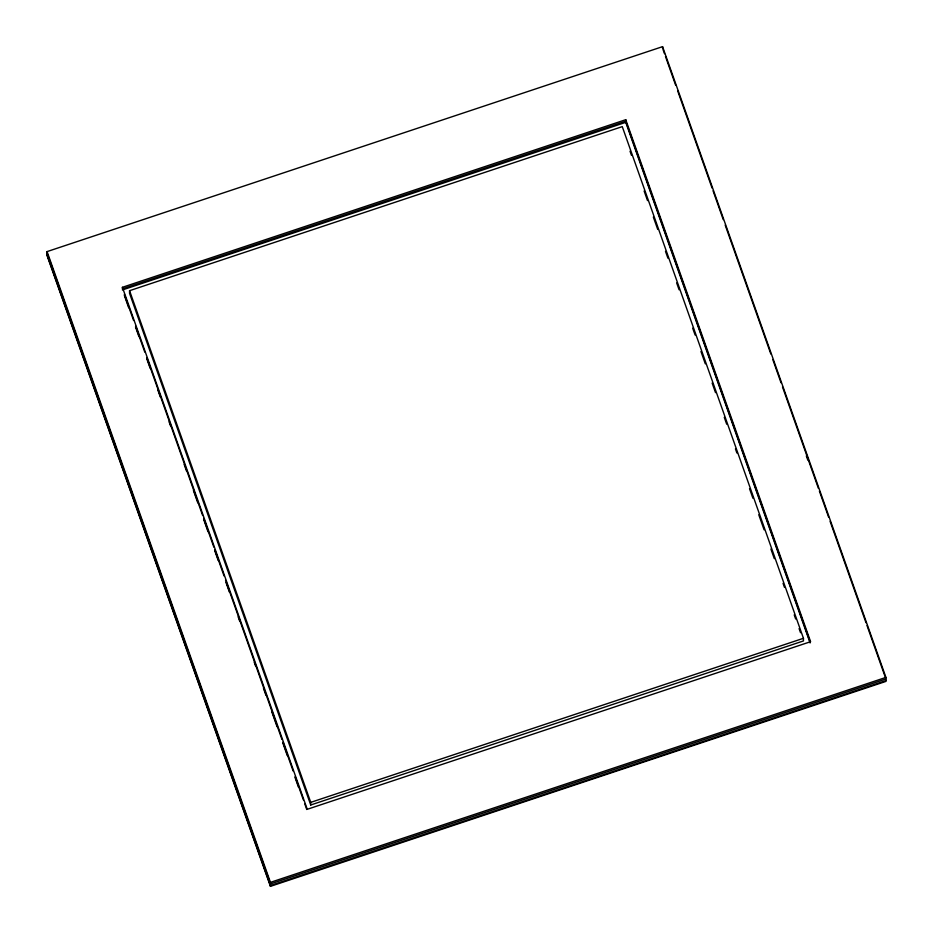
<?xml version="1.0" encoding="UTF-8"?>
<svg xmlns="http://www.w3.org/2000/svg" width="933" height="933" viewBox="0 0 933 933"><rect width="100%" height="100%" fill="white"/><g stroke="black" fill="none" stroke-linecap="round" stroke-linejoin="round"><path stroke-width="1.4" d="M47.082 251.595L47.07 255.595L270.43 886.35L885.918 681.405L885.93 677.405L662.57 46.65L47.082 251.595L270.442 882.35L270.43 886.35M122.41 287.306L307.26 809.296L810.602 641.694L625.751 119.704L122.41 287.306L122.398 288.88L625.751 121.278L810.112 641.904M129.559 290.688L129.547 293.324L310.736 804.992L803.453 640.936L803.453 638.3L622.264 126.631L129.559 290.688L310.747 802.368L310.736 804.992M810.112 642.954L625.751 122.34L625.751 119.704M662.558 48.236L662.57 46.65M122.398 289.941L625.751 122.34M310.747 802.368L803.453 638.3M270.442 882.35L885.93 677.405M885.918 678.991L270.442 883.924L47.082 253.17M885.918 680.67L270.442 885.615L47.07 254.861M663.048 49.601L664.506 53.717M665.474 56.458L675.667 85.253M677.615 90.734L712.089 188.093M713.057 190.833L723.262 219.628M725.198 225.121L770.845 354.015M772.781 359.497L781.038 382.81M782.495 386.915L818.428 488.391M819.396 491.131L828.621 517.185M830.078 521.302L866.011 622.766M866.99 625.507L885.44 677.615M806.345 455.969L807.803 460.086M630.032 151.216L631.489 155.333M644.12 190.997L647.514 200.595M653.345 217.062L657.718 229.401M665.486 251.35L667.923 258.208M676.658 282.909L679.096 289.766M692.694 328.171L695.12 335.029M700.951 351.496L705.325 363.835M712.124 383.043L715.529 392.653M724.265 417.343L726.702 424.2M735.437 448.89L736.895 453.006M749.526 488.67L752.931 498.269M758.762 514.736L764.104 529.827M770.903 549.024L774.297 558.634M783.044 583.323L784.501 587.44M794.216 614.87L795.674 618.987M799.08 628.597L800.537 632.702M124.346 294.373L133.594 320.474M135.542 325.967L144.778 352.068M146.726 357.572L202.671 515.541M203.639 518.281L213.855 547.135M214.823 549.875L224.072 575.976M225.529 580.104L281.953 739.449M282.932 742.19L293.149 771.043M295.085 776.536L303.365 799.884M304.823 804.013L306.759 809.506M124.346 295.434L128.719 307.797M135.53 327.028L138.935 336.638M146.726 358.622L150.131 368.232M157.91 390.216L160.348 397.085M169.095 421.809L170.552 425.926M184.174 464.389L186.612 471.258M193.423 490.49L197.796 502.852M203.639 519.343L208.012 531.705M214.823 550.937L218.229 560.546M226.008 582.53L229.413 592.14M238.172 616.865L239.629 620.993M254.231 662.197L255.689 666.325M263.468 688.297L265.905 695.167M271.736 711.657L277.089 726.76M282.921 743.251L287.306 755.613M295.085 777.586L298.49 787.207"/></g></svg>
